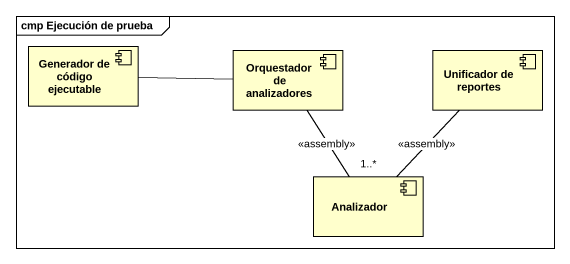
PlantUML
@startuml
mainframe cmp Ejecución de prueba
component "Generador de código ejecutable" as Generador_de_código
component "Orquestador de analizadores" as Orquestador_de_analizadores
component "Unificador de reportes" as Unificador_de_reportes
component Analizador
Generador_de_código -right- Orquestador_de_analizadores
Orquestador_de_analizadores -- "1..*" Analizador : <<assembly>>
Analizador -up- Unificador_de_reportes : <<assembly>>
@enduml
